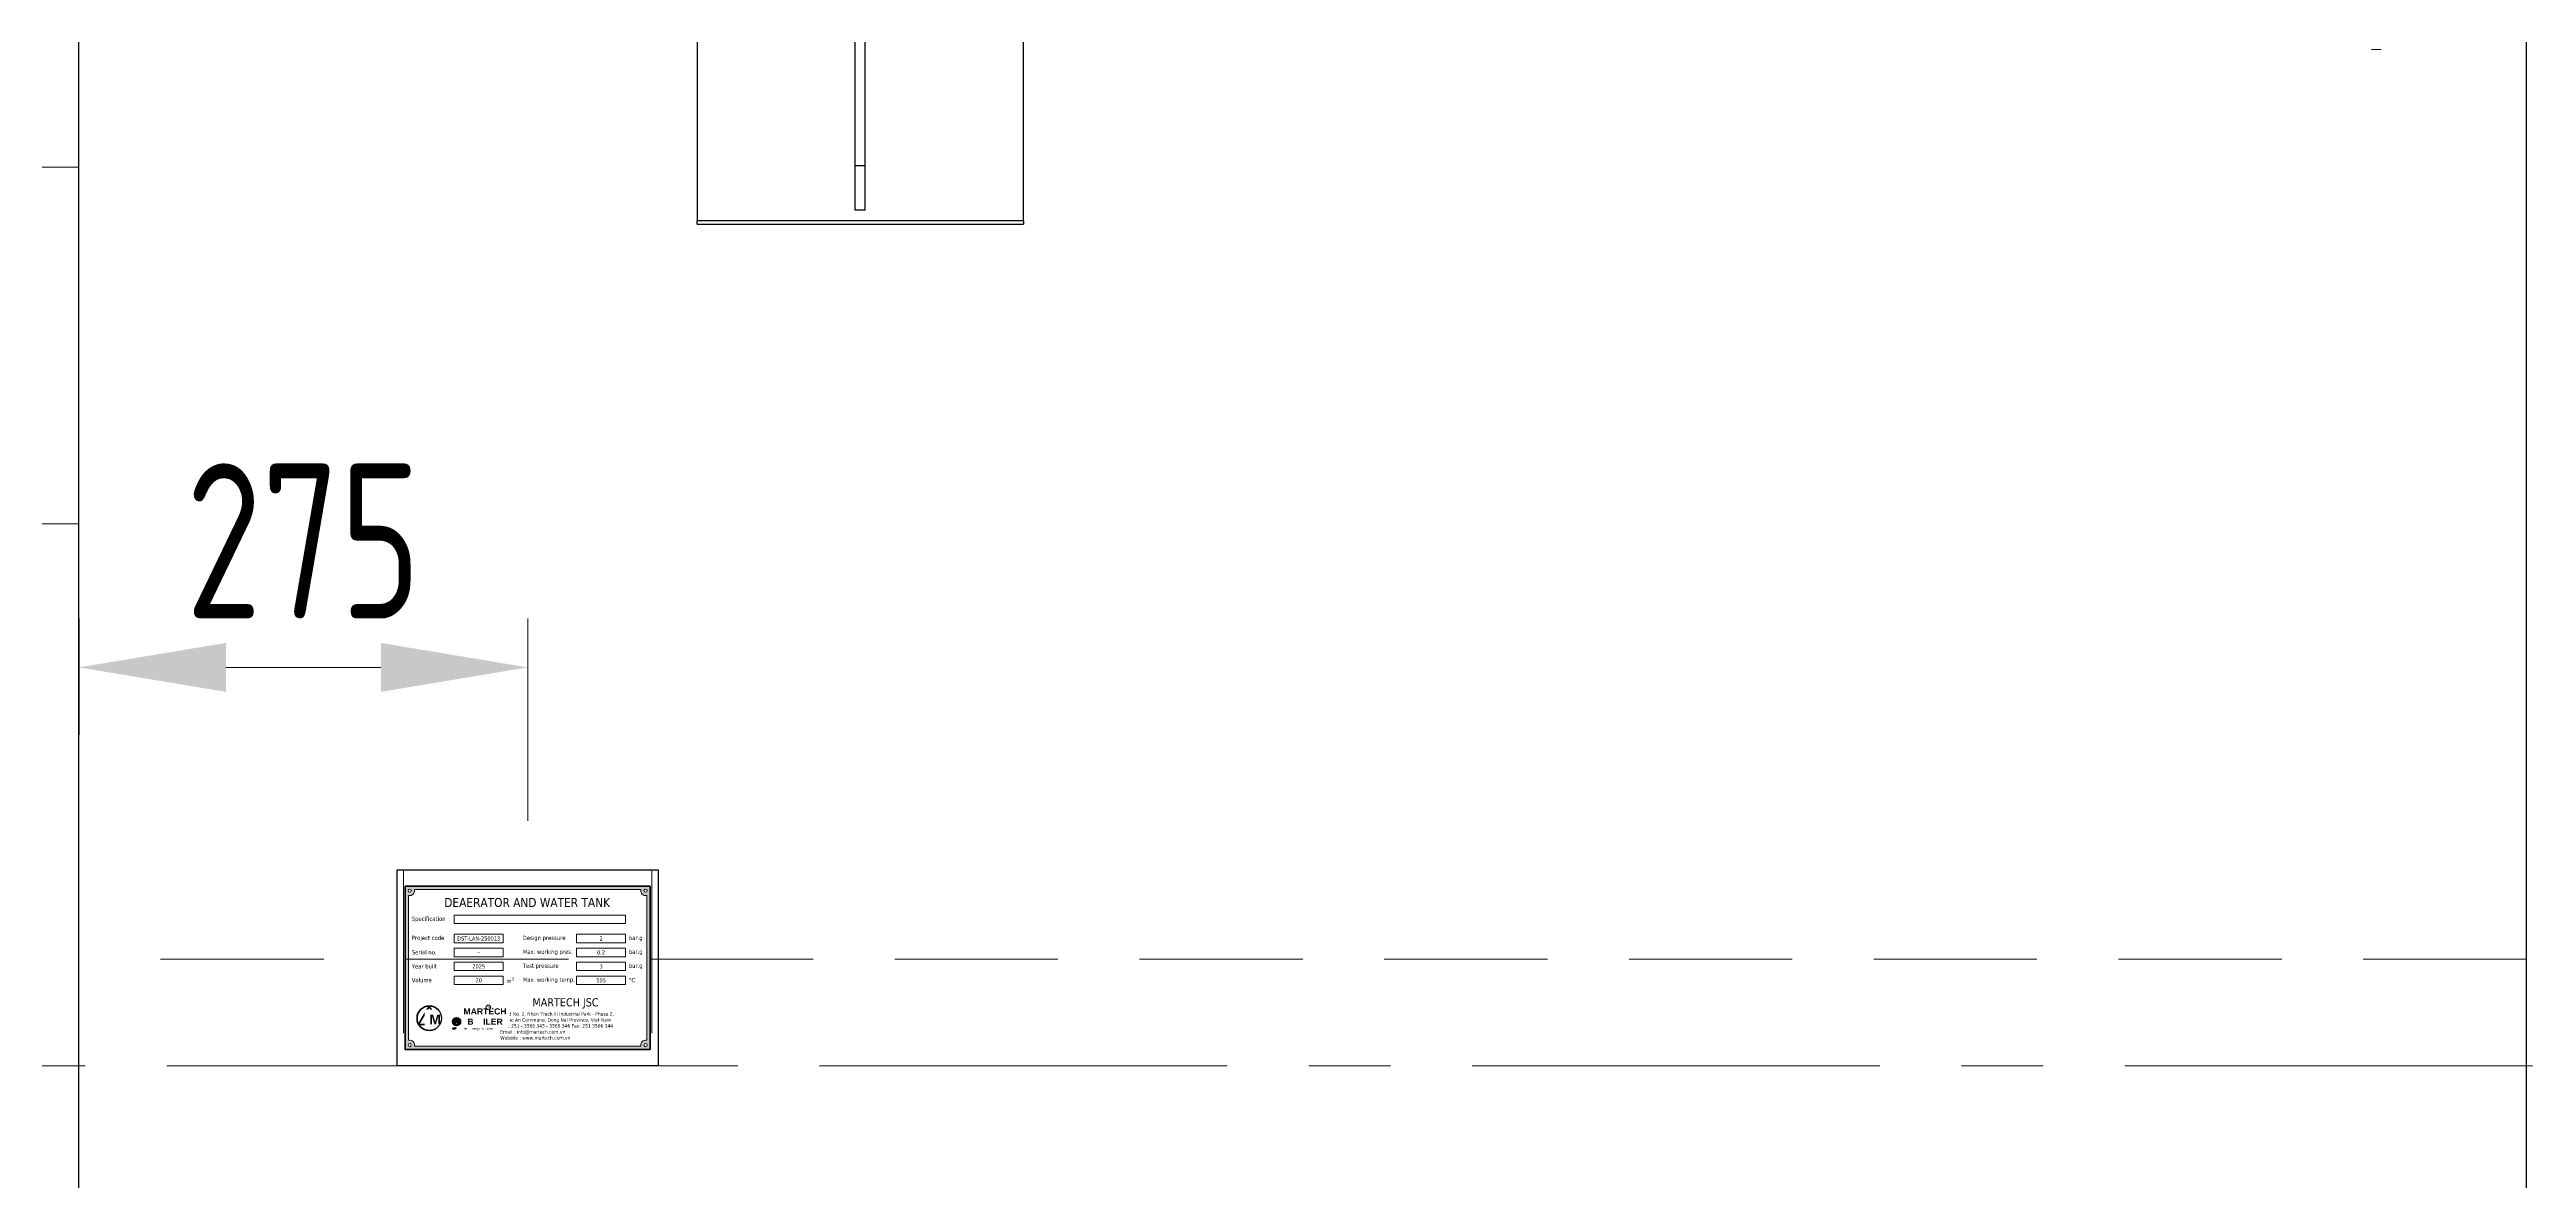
# Model space of a CAD drawing. Header units: millimetres. Extents: x -46397 to 283259, y -8690 to 23983.
# Drawn here: x -40395 to -38877, y 2469 to 3162 of the extents above; entities that cross this region are included whole.
import ezdxf
from ezdxf.enums import TextEntityAlignment as Align

# ---------------------------------------------------------------- set-up
doc = ezdxf.new("R2010")
doc.units = ezdxf.units.MM
for name, pattern in [('CENTER', [2, 1.25, -0.25, 0.25, -0.25]), ('HIDDEN', [0.375, 0.25, -0.125]), ('HIDDENX2', [0.75, 0.5, -0.25])]:
    doc.linetypes.add(name, pattern=pattern)
doc.layers.get('Defpoints').update_dxf_attribs({"lineweight": 0})
for name, color, linetype, lineweight in [('CHUAN NET KHUAT', 4, 'HIDDEN', 0), ('DUONGCHINH', 7, 'Continuous', 25), ('DUONGTAM', 1, 'CENTER', 0), ('MARTECH-TP-PRIMARY', 2, 'Continuous', 0), ('MARTECH-TP-TEXT3', 3, 'Continuous', 0), ('PHANTOM 2', 8, 'Continuous', 0), ('Standard', 7, 'Continuous', 0), ('TEXT', 7, 'Continuous', 0)]:
    doc.layers.add(name, color=color, linetype=linetype, lineweight=lineweight)
doc.styles.add('GHI CHÚ 1', font='isocp_IV25.ttf', dxfattribs={"width": 0.8})
doc.styles.get("Standard").update_dxf_attribs({"font": 'isocp.shx', "width": 0.8})
doc.styles.add('Tahoma', font='tahoma.ttf')
doc.styles.add('TEXT', font='arial.ttf', dxfattribs={"height": 124})
doc.styles.add('Text_nameplate', font='arial.ttf', dxfattribs={"width": 0.9, "height": 2.5})
doc.dimstyles.new('1-30SCALE', dxfattribs={"dimtxt": 75, "dimasz": 75, "dimexe": 37.5, "dimexo": 30, "dimgap": 30, "dimtad": 1, "dimtoh": 1, "dimdec": 0, "dimdsep": 46, "dimtxsty": 'GHI CHÚ 1', "dimcen": 0.09, "dimclrd": 256, "dimclre": 256, "dimclrt": 2, "dimadec": 0, "dimazin": 0, "dimtfac": 1, "dimtdec": 0, "dimtofl": 0, "dimtmove": 0, "dimatfit": 3, "dimfxl": 1, "dimlwd": 0, "dimlwe": 0, "dimarcsym": 0})

# ---------------------------------------------------------------- blocks, each defined once
blk = doc.blocks.new('fsdgđfhfj')
at = {"layer": 'TEXT', "lineweight": 50}
blk.add_lwpolyline([(6355.4, 1637.4), (6348.9, 1626.1), (6361.9, 1626.1)], close=True, dxfattribs=at)
blk.add_circle((6355.4, 1629.9), 7.5, dxfattribs=at)
at = {"layer": 'TEXT', "insert": (6376.4, 1636), "char_height": 3.772, "attachment_point": 1, "style": 'TEXT', "bg_fill": 2}
blk.add_mtext('\\pxqc;{\\fArial|b1|i0|c0|p34;MARTECH\\PB    ILER}', dxfattribs=at)
at = {"layer": 'TEXT', "attachment_point": 1, "style": 'TEXT', "bg_fill": 2}
for s, insert, char_height in [('\\pxqc;{\\fArial|b1|i0|c0|p34;M}', (6355.5, 1632.2), 6.036), ('\\pxqc;The      nergy Solutions', (6375.5, 1624.2), 1.32), ('\\pxqc;R', (6391.7, 1637.2), 1.32)]:
    blk.add_mtext(s, dxfattribs=dict(at, insert=insert, char_height=char_height))
at = {"layer": 'TEXT'}
h = blk.add_hatch(color=256, dxfattribs=at)
h.dxf.hatch_style = 1
edge = h.paths.add_edge_path(flags=16)
edge.add_arc((6374.1, 1628.4), 0.228, 0, 360)
edge = h.paths.add_edge_path(flags=16)
edge.add_arc((6370.2, 1627.8), 0.228, 0, 360)
edge = h.paths.add_edge_path(flags=16)
edge.add_arc((6370.7, 1627.8), 0.228, 0, 360)
edge = h.paths.add_edge_path(flags=16)
edge.add_arc((6371.3, 1627.8), 0.228, 0, 360)
edge = h.paths.add_edge_path(flags=16)
edge.add_arc((6371.8, 1627.8), 0.228, 0, 360)
edge = h.paths.add_edge_path(flags=16)
edge.add_arc((6373.5, 1627.8), 0.228, 0, 360)
edge = h.paths.add_edge_path(flags=16)
edge.add_arc((6373, 1627.8), 0.228, 0, 360)
edge = h.paths.add_edge_path(flags=16)
edge.add_arc((6372.4, 1627.8), 0.228, 0, 360)
edge = h.paths.add_edge_path(flags=16)
edge.add_arc((6370.4, 1627.2), 0.228, 0, 360)
edge = h.paths.add_edge_path(flags=16)
edge.add_arc((6371, 1627.2), 0.228, 0, 360)
edge = h.paths.add_edge_path(flags=16)
edge.add_arc((6372.4, 1628.4), 0.228, 0, 360)
edge = h.paths.add_edge_path(flags=16)
edge.add_arc((6373, 1628.4), 0.228, 0, 360)
edge = h.paths.add_edge_path(flags=16)
edge.add_arc((6373.5, 1628.4), 0.228, 0, 360)
edge = h.paths.add_edge_path(flags=16)
edge.add_arc((6371.8, 1628.4), 0.228, 0, 360)
edge = h.paths.add_edge_path(flags=16)
edge.add_arc((6371.3, 1628.4), 0.228, 0, 360)
edge = h.paths.add_edge_path(flags=16)
edge.add_arc((6370.7, 1628.4), 0.228, 0, 360)
edge = h.paths.add_edge_path(flags=16)
edge.add_arc((6370.2, 1628.4), 0.228, 0, 360)
edge = h.paths.add_edge_path(flags=16)
edge.add_arc((6372.1, 1626.8), 0.818, 0, 360)
edge = h.paths.add_edge_path(flags=16)
edge.add_arc((6370.9, 1626.6), 0.228, 0, 360)
edge = h.paths.add_edge_path(flags=16)
edge.add_arc((6374.1, 1627.8), 0.228, 0, 360)
edge = h.paths.add_edge_path()
edge.add_arc((6372.1, 1627.8), 2.4, 0, 360)
h = blk.add_hatch(color=256, dxfattribs=at)
h.dxf.hatch_style = 1
edge = h.paths.add_edge_path()
edge.add_spline(control_points=[(6369.7, 1623.2), (6369.8, 1623.3), (6370.2, 1623.6), (6371.2, 1623.2), (6371.6, 1623.7), (6371.8, 1623.9)], knot_values=[0, 0, 0, 0, 0.315535, 1.31207, 1.873609, 1.873609, 1.873609, 1.873609], degree=3, periodic=0)
edge.add_spline(control_points=[(6371.8, 1623.9), (6371.7, 1623.8), (6371.2, 1623.3), (6370.1, 1623.9), (6369.8, 1623.3), (6369.7, 1623.2)], knot_values=[0, 0, 0, 0, 0.411397, 1.576501, 1.877595, 1.877595, 1.877595, 1.877595], degree=3, periodic=0)
edge = h.paths.add_edge_path()
edge.add_spline(control_points=[(6369.7, 1622.8), (6369.8, 1622.8), (6370.2, 1623.2), (6371.2, 1622.7), (6371.6, 1623.2), (6371.8, 1623.4)], knot_values=[0, 0, 0, 0, 0.315535, 1.31207, 1.873609, 1.873609, 1.873609, 1.873609], degree=3, periodic=0)
edge.add_spline(control_points=[(6371.8, 1623.4), (6371.7, 1623.3), (6371.2, 1622.9), (6370.1, 1623.4), (6369.8, 1622.9), (6369.7, 1622.8)], knot_values=[0, 0, 0, 0, 0.411397, 1.576501, 1.877595, 1.877595, 1.877595, 1.877595], degree=3, periodic=0)
blk.add_circle((6355.4, 1629.9), 7.5)
at = {"layer": 'TEXT', "lineweight": 50}
for centre, radius in [((6372.1, 1627.8), 2.4), ((6372.1, 1626.8), 0.818)]:
    blk.add_circle(centre, radius, dxfattribs=at)
at = {"layer": 'TEXT'}
for centre, radius in [((6372.1, 1627.8), 2.4), ((6370.2, 1628.4), 0.228), ((6370.2, 1627.8), 0.228), ((6370.4, 1627.2), 0.228), ((6370.7, 1628.4), 0.228), ((6370.7, 1627.8), 0.228), ((6371, 1627.2), 0.228), ((6370.9, 1626.6), 0.228), ((6371.3, 1628.4), 0.228), ((6371.3, 1627.8), 0.228), ((6372.1, 1626.8), 0.818), ((6371.8, 1628.4), 0.228), ((6371.8, 1627.8), 0.228), ((6372.4, 1628.4), 0.228), ((6372.4, 1627.8), 0.228), ((6373, 1628.4), 0.228), ((6373, 1627.8), 0.228), ((6373.5, 1628.4), 0.228), ((6373.5, 1627.8), 0.228), ((6374.1, 1628.4), 0.228), ((6374.1, 1627.8), 0.228), ((6391.6, 1636.6), 1.44)]:
    blk.add_circle(centre, radius, dxfattribs=at)
for points in [[(6369.7, 1623.7), (6369.9, 1624), (6371.4, 1624.1), (6371.8, 1624.3)], [(6369.7, 1623.7), (6370, 1623.9), (6371.3, 1623.9), (6371.8, 1624.3)], [(6369.7, 1623.2), (6369.9, 1623.5), (6371.4, 1623.6), (6371.8, 1623.9)], [(6369.7, 1623.2), (6370, 1623.4), (6371.3, 1623.4), (6371.8, 1623.9)]]:
    blk.add_spline(points, degree=3, dxfattribs=at)
blk = doc.blocks.new('DEA.Name')
h = blk.add_hatch(color=8)
h.dxf.hatch_style = 1
h.paths.add_polyline_path([(0, 0), (0, -100), (150, -100), (150, 0)])
h.paths.add_polyline_path([(144.4, -2, 0.561525), (148, -5.6), (148, -94.4, 0.561525), (144.4, -98), (5.6, -98, 0.561525), (2, -94.4), (2, -5.6, 0.561525), (5.6, -2)], flags=16)
h.paths.add_polyline_path([(3.7, -2.7, -1), (1.7, -2.7, -1)], flags=16)
h.paths.add_polyline_path([(30, -29.4), (60, -29.4), (60, -34.6), (30, -34.6)], flags=0)
h.paths.add_polyline_path([(30, -37.9), (60, -37.9), (60, -43.2), (30, -43.2)], flags=0)
h.paths.add_polyline_path([(30, -46.5), (60, -46.5), (60, -51.7), (30, -51.7)], flags=0)
h.paths.add_polyline_path([(30, -55), (60, -55), (60, -60.2), (30, -60.2)], flags=0)
h.paths.add_polyline_path([(3.7, -97.3, -1), (1.7, -97.3, -1)], flags=16)
h.paths.add_polyline_path([(105, -29.4), (135, -29.4), (135, -34.6), (105, -34.6)], flags=0)
h.paths.add_polyline_path([(105, -37.9), (135, -37.9), (135, -43.2), (105, -43.2)], flags=0)
h.paths.add_polyline_path([(105, -46.5), (135, -46.5), (135, -51.7), (105, -51.7)], flags=0)
h.paths.add_polyline_path([(148.3, -2.7, -1), (146.3, -2.7, -1)], flags=16)
h.paths.add_polyline_path([(148.3, -97.3, -1), (146.3, -97.3, -1)], flags=16)
h.paths.add_polyline_path([(57.5, -95.3), (129.3, -95.3), (129.3, -75.7), (57.5, -75.7)], flags=8)
h.paths.add_polyline_path([(71.3, -51.4), (94.1, -51.4), (94.1, -45.8), (71.3, -45.8)], flags=8)
h.paths.add_polyline_path([(3.3, -51.8), (19.7, -51.8), (19.7, -46.2), (3.3, -46.2)], flags=8)
h.paths.add_polyline_path([(71.1, -34.3), (97.8, -34.3), (97.8, -28.7), (71.1, -28.7)], flags=8)
h.paths.add_polyline_path([(71.1, -42.9), (102.5, -42.9), (102.5, -37.3), (71.1, -37.3)], flags=8)
h.paths.add_polyline_path([(75.1, -76.9), (120.8, -76.9), (120.8, -66.1), (75.1, -66.1)], flags=8)
h.paths.add_polyline_path([(19.6, -15.7), (129.3, -15.7), (129.3, -3.9), (19.6, -3.9)], flags=8)
blk.add_lwpolyline([(150, -100), (0, -100), (0, 0), (150, 0)], close=True)
at = {"layer": 'MARTECH-TP-PRIMARY'}
for points in [[(0, -100), (150, -100), (150, 0), (0, 0)], [(30, -17.7), (135, -17.7), (135, -22.9), (30, -22.9)], [(30, -29.4), (60, -29.4), (60, -34.6), (30, -34.6)], [(105, -29.4), (135, -29.4), (135, -34.6), (105, -34.6)], [(30, -37.9), (60, -37.9), (60, -43.2), (30, -43.2)], [(105, -37.9), (135, -37.9), (135, -43.2), (105, -43.2)], [(30, -46.5), (60, -46.5), (60, -51.7), (30, -51.7)], [(30, -55), (60, -55), (60, -60.2), (30, -60.2)], [(105, -46.5), (135, -46.5), (135, -51.7), (105, -51.7)], [(105, -55), (135, -55), (135, -60.2), (105, -60.2)]]:
    blk.add_lwpolyline(points, close=True, dxfattribs=at)
blk.add_lwpolyline([(2, -94.4, -0.561525), (5.6, -98), (144.4, -98, -0.561525), (148, -94.4), (148, -5.6, -0.561525), (144.4, -2), (5.6, -2, -0.561525), (2, -5.6)], format="xyb", close=True, dxfattribs=at)
for centre in [(2.7, -2.7), (147.3, -2.7), (2.7, -97.3), (147.3, -97.3)]:
    blk.add_circle(centre, 1, dxfattribs=at)
at = {"layer": 'MARTECH-TP-TEXT3', "style": 'Tahoma'}
for s, insert, char_height, width, attachment_point in [('DEAERATOR AND WATER TANK', (74.7, -10), 5.5, 114.82, 5), ('\\pxql;Specification', (4, -20.3), 2.609, 18.46, 4), ('\\pxql;Project code', (4, -32), 2.609, 23.757, 4), ('\\pxql;Design pressure', (72, -32), 2.609, 70.434, 4), ('bar.g', (137, -32), 2.61, 70.434, 4), ('\\pxql;Serial no.', (4, -40.5), 2.609, 18.46, 4), ('\\pxql;Max. working pres.', (72, -40.5), 2.609, 70.434, 4), ('bar.g', (137, -40.5), 2.61, 70.434, 4), ('\\pxql;Year built', (4, -49.1), 2.609, 18.46, 4), ('\\pxql;Volume', (4, -57.6), 2.609, 18.46, 4), ('\\A1;m{\\H0.7x;\\S3^ ;}', (62, -57.6), 2.609, 18.46, 4), ('\\pxql;Test pressure', (72, -49.1), 2.609, 70.434, 4), ('\\pxql;Max. working temp.', (72, -57.6), 2.609, 70.434, 4), ('bar.g', (137, -49.1), 2.61, 70.434, 4), ('%%DC', (137, -57.6), 2.61, 70.434, 4), ('MARTECH JSC', (98.2, -71.8), 4.991, 165.947, 5), ('\\pxql;Road No. 2, Nhon Trach III Industrial Park - Phase 2, \\PPhuoc An Commune, Dong Nai Province, Viet Nam\\PTel : 251 - 3566 345 - 3566 346 Fax: 251 3566 344\\PEmail : info@martech.com.vn\\PWebsite : www.martech.com.vn', (101.7, -85.6), 2.18, 86.974, 5)]:
    blk.add_mtext(s, dxfattribs=dict(at, insert=insert, char_height=char_height, width=width, attachment_point=attachment_point))
at = {"layer": 'MARTECH-TP-TEXT3', "style": 'Text_nameplate', "width": 0.9, "flags": 2}
blk.add_attdef('SPEC.', text='', height=2.5, dxfattribs=at).set_placement((82.5, -20.3), align=Align.MIDDLE_CENTER)
at = {"layer": 'MARTECH-TP-TEXT3', "style": 'Tahoma'}
for tag, height, p in [('PROJECT_CODE', 2.4, (45, -32)), ('SERIAL_NO.', 2.61, (45, -40.5)), ('MAX_WORKING_PRESS', 2.61, (120, -40.5)), ('DESIGN_PRESSURE', 2.61, (120, -32)), ('VOLUME', 2.61, (45, -57.6)), ('YEAR', 2.61, (45, -49.1)), ('MAX_WORKING_TEMP.', 2.61, (120, -57.6)), ('TEST_PRES.', 2.61, (120, -49.1))]:
    blk.add_attdef(tag, text='', height=height, dxfattribs=at).set_placement(p, align=Align.MIDDLE_CENTER)
blk.add_blockref('fsdgđfhfj', (-6340.7, -1710.8))
blk = doc.blocks.new('A$Cb6d5b212')
at = {"color": 2, "linetype": 'Continuous', "lineweight": 0, "ltscale": 10, "extrusion": (2.28848e-17, 1, 0)}
blk.add_line((0, -990), (0, 990), dxfattribs=at)
at = {"layer": 'CHUAN NET KHUAT', "color": 3, "linetype": 'HIDDENX2', "lineweight": 0, "ltscale": 200}
for p, q in [((0, 550.6), (-1500, 550.6)), ((0, 332), (-1500, 332))]:
    blk.add_line(p, q, dxfattribs=at)
at = {"layer": 'CHUAN NET KHUAT', "color": 4, "linetype": 'HIDDENX2', "lineweight": 0, "ltscale": 200}
blk.add_line((1500, 65.4), (0, 65.4), dxfattribs=at)
at = {"layer": 'DUONGCHINH', "color": 2, "ltscale": 10, "extrusion": (2.28848e-17, 1, 0)}
for p, q in [((0, -990), (0, 990)), ((1500, -990), (1500, 990))]:
    blk.add_line(p, q, dxfattribs=at)
at = {"layer": 'DUONGTAM', "ltscale": 200}
blk.add_line((-3546.2, 0), (3546.2, 0), dxfattribs=at)
blk = doc.blocks.new('A$Cd98a78a3')
at = {"color": 7, "linetype": 'Continuous', "lineweight": 0, "ltscale": 10, "extrusion": (2.28848e-17, 1, 0)}
blk.add_line((1405, 622.7), (1411, 622.7), dxfattribs=at)
blk = doc.blocks.new('SD2-1')
at = {"layer": 'CHUAN NET KHUAT', "ltscale": 50, "extrusion": (2.28848e-17, 1, 0)}
for p, q in [((198.3, 478.3), (101.3, 478.3)), ((301.3, 474.3), (101.3, 474.3)), ((198.3, 449.3), (101.3, 449.3)), ((198.3, 447.8), (101.3, 447.8)), ((301.3, 449.3), (204.3, 449.3)), ((301.3, 447.8), (204.3, 447.8)), ((198.3, 309.6), (101.3, 309.6)), ((301.3, 309.6), (204.3, 309.6))]:
    blk.add_line(p, q, dxfattribs=at)
at = {"layer": 'CHUAN NET KHUAT', "ltscale": 100, "extrusion": (2.28848e-17, 1, 0)}
blk.add_line((301.3, 478.3), (204.3, 478.3), dxfattribs=at)
at = {"layer": 'DUONGCHINH', "extrusion": (2.28848e-17, 1, 0)}
for p, q in [((301.3, 686.3), (101.3, 686.3)), ((101.3, 686.3), (101.3, 678.3)), ((301.3, 678.3), (301.3, 686.3)), ((101.3, 678.3), (301.3, 678.3)), ((101.3, 305.6), (101.3, 678.3)), ((198.3, 35.8), (198.3, 678.3)), ((204.3, 35.8), (204.3, 678.3)), ((301.3, 678.3), (301.3, 305.6)), ((101.3, 305.6), (101.3, 2.1)), ((198.3, 305.6), (101.3, 305.6)), ((301.3, 305.6), (204.3, 305.6)), ((301.3, 2.1), (301.3, 305.6)), ((198.3, 8.7), (198.3, 35.8)), ((204.3, 35.8), (198.3, 35.8)), ((204.3, 8.7), (204.3, 35.8)), ((101.3, 0), (101.3, 2.1)), ((301.3, 2.1), (101.3, 2.1)), ((101.3, 0), (301.3, 0)), ((204.3, 8.7), (198.3, 8.7)), ((301.3, 2.1), (301.3, 0))]:
    blk.add_line(p, q, dxfattribs=at)
blk = doc.blocks.new('*D1622')
at = {"layer": 'Defpoints', "color": 0, "transparency": 16777216}
for p in [(-40102, 2783.4), (-40377, 2712.1, -1.5), (-40102, 2659.3, -1.5)]:
    blk.add_point(p, dxfattribs=at)
at = {"layer": 'PHANTOM 2', "linetype": 'Continuous', "lineweight": 0, "transparency": 16777216}
for p, q in [((-40377, 2742.1), (-40377, 2813.4)), ((-40102, 2689.3), (-40102, 2813.4)), ((-40287, 2783.4), (-40192, 2783.4))]:
    blk.add_line(p, q, dxfattribs=at)
at = {"layer": 'PHANTOM 2', "transparency": 16777216}
for points in [[(-40287, 2798.4), (-40287, 2768.4), (-40377, 2783.4)], [(-40192, 2798.4), (-40192, 2768.4), (-40102, 2783.4)]]:
    blk.add_solid(points, dxfattribs=at)
at = {"layer": 'PHANTOM 2', "color": 2, "transparency": 16777216, "insert": (-40239.5, 2860.9), "char_height": 95, "attachment_point": 5, "style": 'GHI CHÚ 1'}
blk.add_mtext('275', dxfattribs=at)

msp = doc.modelspace()

# ---------------------------------------------------------------- block references
msp.add_blockref('SD2-1', (-40099.54, 3054.97, -1.5))
ref = msp.add_blockref('DEA.Name', (-40177.04, 2649.29, -1.5))
ref.add_attrib('PROJECT_CODE', 'DST-LAN-250013', dxfattribs={"layer": 'MARTECH-TP-TEXT3', "height": 2.5, "style": 'Tahoma'}).set_placement((-40132.04, 2617.28, -1.5), align=Align.MIDDLE_CENTER)
ref.add_attrib('DESIGN_PRESSURE', '2', dxfattribs={"layer": 'MARTECH-TP-TEXT3', "height": 2.5, "style": 'Tahoma'}).set_placement((-40057.04, 2617.28, -1.5), align=Align.MIDDLE_CENTER)
ref.add_attrib('SERIAL_NO.', '-', dxfattribs={"layer": 'MARTECH-TP-TEXT3', "height": 2.5}).set_placement((-40132.04, 2608.74, -1.5), align=Align.MIDDLE_CENTER)
ref.add_attrib('MAX_WORKING_PRESS', '0.2', dxfattribs={"layer": 'MARTECH-TP-TEXT3', "height": 2.5, "style": 'Tahoma'}).set_placement((-40057.04, 2608.74, -1.5), align=Align.MIDDLE_CENTER)
ref.add_attrib('YEAR', '2025', dxfattribs={"layer": 'MARTECH-TP-TEXT3', "height": 2.5, "style": 'Tahoma'}).set_placement((-40132.04, 2600.2, -1.5), align=Align.MIDDLE_CENTER)
ref.add_attrib('TEST_PRES.', '3', dxfattribs={"layer": 'MARTECH-TP-TEXT3', "height": 2.5, "style": 'Tahoma'}).set_placement((-40057.04, 2600.2, -1.5), align=Align.MIDDLE_CENTER)
ref.add_attrib('VOLUME', '20', dxfattribs={"layer": 'MARTECH-TP-TEXT3', "height": 2.5, "style": 'Tahoma'}).set_placement((-40132.04, 2591.67, -1.5), align=Align.MIDDLE_CENTER)
ref.add_attrib('MAX_WORKING_TEMP.', '105', dxfattribs={"layer": 'MARTECH-TP-TEXT3', "height": 2.5, "style": 'Tahoma'}).set_placement((-40057.04, 2591.67, -1.5), align=Align.MIDDLE_CENTER)
at = {"layer": 'Standard'}
msp.add_blockref('A$Cd98a78a3', (-40377.04, 2539.29, -1.5), dxfattribs=at)

# ---------------------------------------------------------------- dimensions: what is measured, and where the dimension line sits
at = {"layer": 'PHANTOM 2'}
dim = msp.add_linear_dim(base=(-40102.04, 2783.41), p1=(-40377.04, 2712.15, -1.5), p2=(-40102.04, 2659.29, -1.5), dimstyle='1-30SCALE', override={"dimtxt": 95, "dimasz": 90, "dimexe": 30, "dimtmove": 1}, dxfattribs=at)
dim.commit()
dim.dimension.update_dxf_attribs({"geometry": '*D1622', "text_midpoint": (-40239.54, 2860.92)})

# ---------------------------------------------------------------- next in the draw order: linework, layer by layer
at = {"layer": 'CHUAN NET KHUAT', "color": 3, "linetype": 'HIDDENX2', "lineweight": 0, "ltscale": 200, "extrusion": (2.28848e-17, 1, 0)}
for p, q in [((-40178.04, 2659.29, -1.5), (-40178.04, 2539.29, -1.5)), ((-40026.04, 2659.29, -1.5), (-40026.04, 2539.29, -1.5))]:
    msp.add_line(p, q, dxfattribs=at)
at = {"layer": 'DUONGCHINH', "color": 2, "ltscale": 10}
for points in [[(-40182.04, 2539.29, -1.5), (-40182.04, 2659.29, -1.5), (-40180.04, 2659.29, -1.5), (-40024.04, 2659.29, -1.5), (-40022.04, 2659.29, -1.5), (-40022.04, 2539.29, -1.5), (-40024.04, 2539.29, -1.5), (-40180.04, 2539.29, -1.5)], [(-40177.04, 2549.29, -1.5), (-40027.04, 2549.29, -1.5), (-40027.04, 2649.29, -1.5), (-40177.04, 2649.29, -1.5)]]:
    msp.add_polyline3d(points, close=True, dxfattribs=at)

# ---------------------------------------------------------------- next in the draw order: block references
at = {"layer": 'Standard'}
msp.add_blockref('A$Cb6d5b212', (-40377.04, 2539.29, -1.5), dxfattribs=at)

doc.saveas('drawing.dxf')
